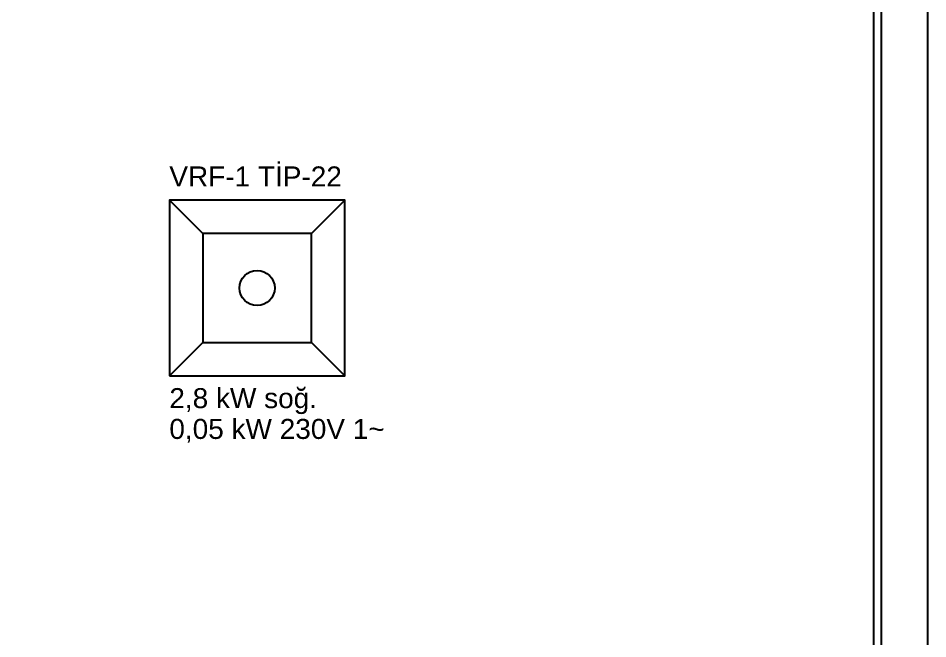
# Model space of a CAD drawing. Header units: inches. Extents: x 21 to 32698, y 13 to 3712.
# Drawn here: x 12161.4 to 12456.7, y 2273.8 to 2475.4 of the extents above; entities that cross this region are included whole.
import ezdxf

# ---------------------------------------------------------------- set-up
doc = ezdxf.new("R2010")
doc.units = ezdxf.units.IN
doc.header["$MEASUREMENT"] = 0
for name, color, linetype in [('MEK-ELK-ETIKET', 7, 'Continuous'), ('MEK-ELK-GUC', 6, 'Continuous'), ('MEK-ELK-VRF-IC', 4, 'Continuous')]:
    doc.layers.add(name, color=color, linetype=linetype)
doc.layers.add('Z_MİM_-KM-WALL', color=8, linetype='Continuous', lineweight=25)
doc.layers.add('Z_MİM_-KM-WALL-PLASTER', color=8, linetype='Continuous', lineweight=25)
doc.styles.add('MEK_ELK', font='arial.ttf')

# ---------------------------------------------------------------- blocks, each defined once
blk = doc.blocks.new('MEK_VRF_KASET_570')
for p, q in [((-28.5, 28.5), (-17.67, 17.67)), ((28.5, 28.5), (17.67, 17.67)), ((-28.5, -28.5), (-17.67, -17.67)), ((28.5, -28.5), (17.67, -17.67))]:
    blk.add_line(p, q)
for points in [[(-28.5, -28.5), (28.5, -28.5), (28.5, 28.5), (-28.5, 28.5)], [(-17.67, -17.67), (17.67, -17.67), (17.67, 17.67), (-17.67, 17.67)]]:
    blk.add_lwpolyline(points, close=True)
blk.add_circle((0, 0), 5.7)

msp = doc.modelspace()

# ---------------------------------------------------------------- linework, layer by layer
at = {"layer": 'Z_MİM_-KM-WALL'}
for p, q in [((12441.71, 1877.08), (12441.71, 2562.08)), ((12456.71, 1877.08), (12456.71, 2562.08))]:
    msp.add_line(p, q, dxfattribs=at)
at = {"layer": 'Z_MİM_-KM-WALL-PLASTER'}
msp.add_lwpolyline([(12439.21, 1879.58), (12439.21, 2559.58), (12109.21, 2559.58), (12109.21, 2544.58), (12039.21, 2544.58), (12039.21, 2014.58), (12049.21, 2014.58), (12049.21, 1879.58)], close=True, dxfattribs=at)

# ---------------------------------------------------------------- block references
at = {"layer": 'MEK-ELK-VRF-IC'}
msp.add_blockref('MEK_VRF_KASET_570', (12239, 2387.75), dxfattribs=at)

# ---------------------------------------------------------------- texts
at = {"layer": 'MEK-ELK-ETIKET', "style": 'MEK_ELK'}
for s, p in [('VRF-1 TİP-22', (12210.5, 2420.75)), ('2,8 kW soğ.', (12210.5, 2348.75))]:
    msp.add_text(s, height=6.5, dxfattribs=at).set_placement(p)
at = {"layer": 'MEK-ELK-GUC', "style": 'MEK_ELK'}
msp.add_text('0,05 kW 230V 1~', height=6.5, dxfattribs=at).set_placement((12210.5, 2338.75))

doc.saveas('drawing.dxf')
